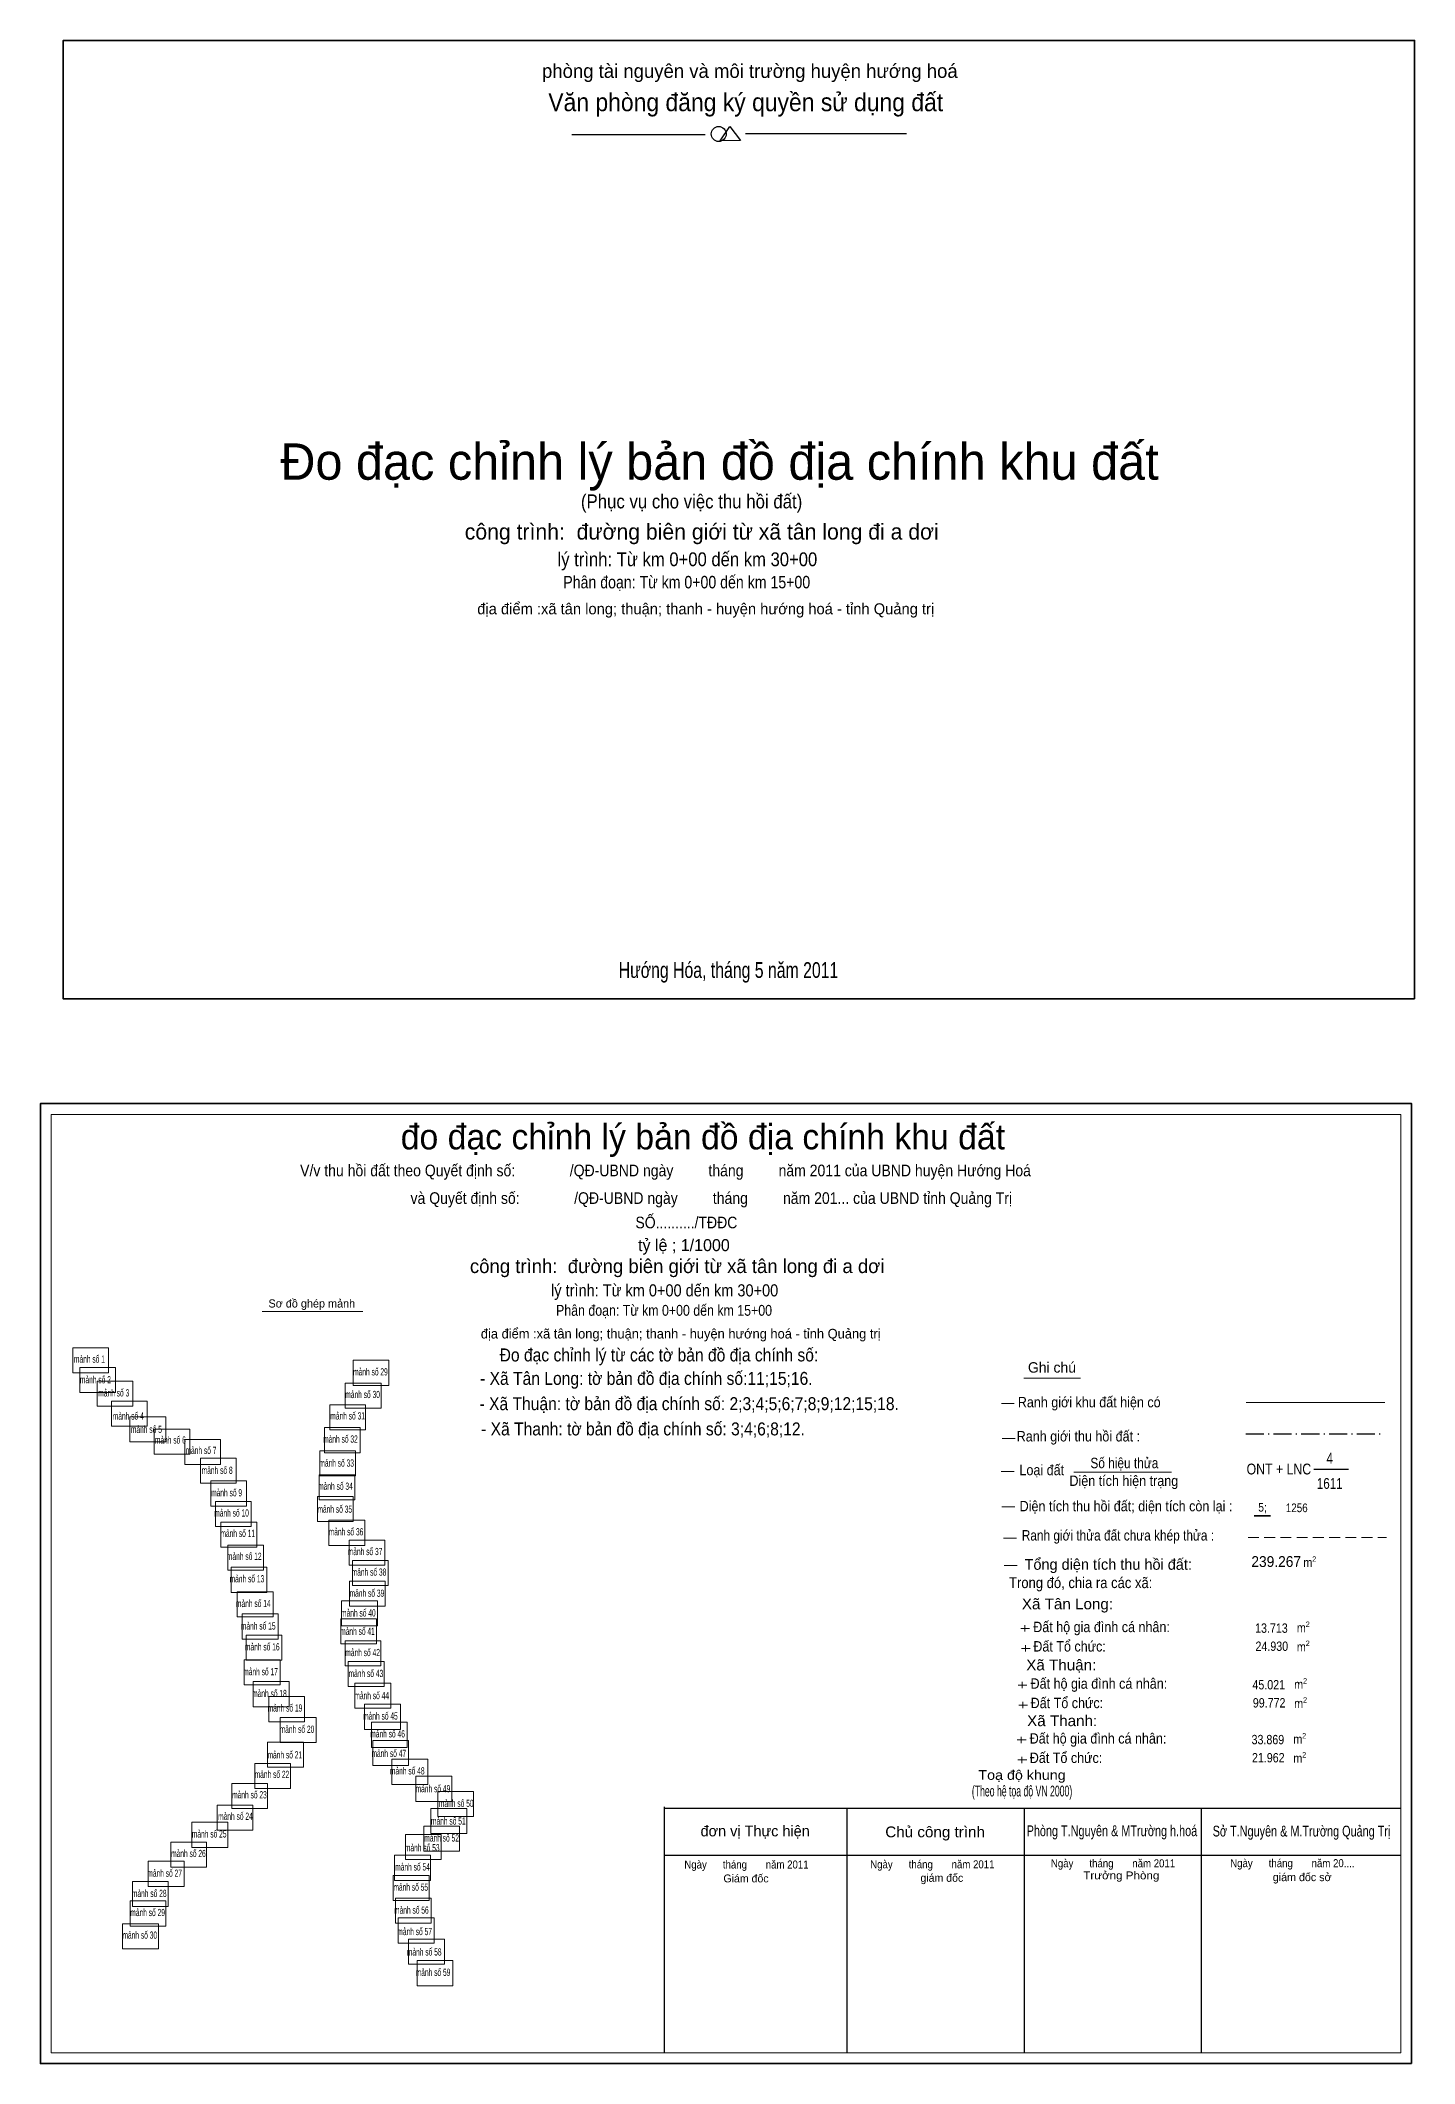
# Model space of a CAD drawing. Header units: metres. Extents: x 538105 to 539455, y 1837059 to 1838074.
# Drawn here: x 539074 to 539455, y 1837451 to 1838012 of the extents above; entities that cross this region are included whole.
import ezdxf
from ezdxf.enums import TextEntityAlignment as Align

# ---------------------------------------------------------------- set-up
doc = ezdxf.new("R2010")
doc.units = ezdxf.units.M
doc.linetypes.add('DOT_DASHED', pattern=[7.7, 5, -1.2, 0.3, -1.2])
doc.linetypes.add('MEDIUM_DASHED', pattern=[4.5, 3, -1.5])
doc.layers.add('1', color=7, linetype='Continuous')
doc.layers.add('4', color=7, linetype='Continuous', lineweight=13)
doc.layers.add('5', color=7, linetype='Continuous', lineweight=13)

msp = doc.modelspace()

# ---------------------------------------------------------------- linework, layer by layer
at = {"layer": '4', "lineweight": 35}
msp.add_line((539410.64, 1837602.94), (539415.14, 1837602.94), dxfattribs=at)
at = {"layer": '4'}
for points in [[(539083.06, 1837642.61), (539083.06, 1837649.53), (539092.98, 1837649.53), (539092.98, 1837642.61)], [(539160.74, 1837639.1), (539160.74, 1837646.1), (539170.64, 1837646.1), (539170.64, 1837639.1)], [(539085.02, 1837637.11), (539085.02, 1837644.09), (539094.92, 1837644.09), (539094.92, 1837637.11)], [(539089.78, 1837633.31), (539089.78, 1837640.31), (539099.72, 1837640.31), (539099.72, 1837633.31)], [(539093.76, 1837627.77), (539093.76, 1837634.75), (539103.66, 1837634.75), (539103.66, 1837627.77)], [(539158.58, 1837632.76), (539158.58, 1837639.7), (539168.54, 1837639.7), (539168.54, 1837632.76)], [(539098.86, 1837623.41), (539098.86, 1837630.39), (539108.82, 1837630.39), (539108.82, 1837623.41)], [(539154.28, 1837626.74), (539154.28, 1837633.7), (539164.22, 1837633.7), (539164.22, 1837626.74)], [(539105.62, 1837620.05), (539105.62, 1837627.01), (539115.52, 1837627.01), (539115.52, 1837620.05)], [(539114.08, 1837617.13), (539114.08, 1837624.11), (539124, 1837624.11), (539124, 1837617.13)], [(539152.8, 1837620.44), (539152.8, 1837627.42), (539162.74, 1837627.42), (539162.74, 1837620.44)], [(539118.48, 1837611.97), (539118.48, 1837618.93), (539128.38, 1837618.93), (539128.38, 1837611.97)], [(539151.5, 1837614), (539151.5, 1837620.94), (539161.42, 1837620.94), (539161.42, 1837614)], [(539121.3, 1837605.63), (539121.3, 1837612.61), (539131.22, 1837612.61), (539131.22, 1837605.63)], [(539151.34, 1837607.36), (539151.34, 1837614.32), (539161.26, 1837614.32), (539161.26, 1837607.36)], [(539122.62, 1837600.01), (539122.62, 1837606.93), (539132.54, 1837606.93), (539132.54, 1837600.01)], [(539150.9, 1837601.38), (539150.9, 1837608.32), (539160.82, 1837608.32), (539160.82, 1837601.38)], [(539124.12, 1837594.25), (539124.12, 1837601.21), (539134.06, 1837601.21), (539134.06, 1837594.25)], [(539154.08, 1837594.72), (539154.08, 1837601.7), (539164, 1837601.7), (539164, 1837594.72)], [(539159.64, 1837589.2), (539159.64, 1837596.16), (539169.58, 1837596.16), (539169.58, 1837589.2)], [(539126, 1837587.89), (539126, 1837594.83), (539135.92, 1837594.83), (539135.92, 1837587.89)], [(539160.58, 1837583.64), (539160.58, 1837590.58), (539170.48, 1837590.58), (539170.48, 1837583.64)], [(539126.92, 1837581.69), (539126.92, 1837588.65), (539136.88, 1837588.65), (539136.88, 1837581.69)], [(539159.78, 1837577.88), (539159.78, 1837584.84), (539169.68, 1837584.84), (539169.68, 1837577.88)], [(539128.66, 1837574.87), (539128.66, 1837581.83), (539138.58, 1837581.83), (539138.58, 1837574.87)], [(539157.58, 1837572.42), (539157.58, 1837579.38), (539167.52, 1837579.38), (539167.52, 1837572.42)], [(539130.04, 1837568.75), (539130.04, 1837575.73), (539139.96, 1837575.73), (539139.96, 1837568.75)], [(539157.32, 1837567.44), (539157.32, 1837574.38), (539167.24, 1837574.38), (539167.24, 1837567.44)], [(539131.14, 1837562.87), (539131.14, 1837569.81), (539141.04, 1837569.81), (539141.04, 1837562.87)], [(539158.58, 1837561.28), (539158.58, 1837568.22), (539168.5, 1837568.22), (539168.5, 1837561.28)], [(539130.56, 1837556.01), (539130.56, 1837562.99), (539140.5, 1837562.99), (539140.5, 1837556.01)], [(539159.42, 1837555.58), (539159.42, 1837562.52), (539169.36, 1837562.52), (539169.36, 1837555.58)], [(539133.08, 1837549.99), (539133.08, 1837556.97), (539143.02, 1837556.97), (539143.02, 1837549.99)], [(539161.26, 1837549.58), (539161.26, 1837556.54), (539171.2, 1837556.54), (539171.2, 1837549.58)], [(539137.4, 1837545.81), (539137.4, 1837552.79), (539147.32, 1837552.79), (539147.32, 1837545.81)], [(539163.9, 1837543.7), (539163.9, 1837550.64), (539173.88, 1837550.64), (539173.88, 1837543.7)], [(539140.58, 1837540.05), (539140.58, 1837547.01), (539150.5, 1837547.01), (539150.5, 1837540.05)], [(539165.88, 1837538.68), (539165.88, 1837545.66), (539175.8, 1837545.66), (539175.8, 1837538.68)], [(539137.06, 1837533.17), (539137.06, 1837540.15), (539147, 1837540.15), (539147, 1837533.17)], [(539166.22, 1837533.66), (539166.22, 1837540.62), (539176.14, 1837540.62), (539176.14, 1837533.66)], [(539133.48, 1837527.31), (539133.48, 1837534.27), (539143.38, 1837534.27), (539143.38, 1837527.31)], [(539171.52, 1837528.42), (539171.52, 1837535.42), (539181.46, 1837535.42), (539181.46, 1837528.42)], [(539127.1, 1837521.71), (539127.1, 1837528.69), (539137.04, 1837528.69), (539137.04, 1837521.71)], [(539178.18, 1837523.7), (539178.18, 1837530.68), (539188.12, 1837530.68), (539188.12, 1837523.7)], [(539123.04, 1837515.77), (539123.04, 1837522.71), (539132.96, 1837522.71), (539132.96, 1837515.77)], [(539184.22, 1837519.56), (539184.22, 1837526.5), (539194.14, 1837526.5), (539194.14, 1837519.56)], [(539116.08, 1837510.93), (539116.08, 1837517.91), (539126.02, 1837517.91), (539126.02, 1837510.93)], [(539180.36, 1837509.9), (539180.36, 1837516.86), (539190.28, 1837516.86), (539190.28, 1837509.9)], [(539182.34, 1837514.8), (539182.34, 1837521.76), (539192.26, 1837521.76), (539192.26, 1837514.8)], [(539110.18, 1837505.45), (539110.18, 1837512.41), (539120.1, 1837512.41), (539120.1, 1837505.45)], [(539175.28, 1837507.62), (539175.28, 1837514.56), (539185.22, 1837514.56), (539185.22, 1837507.62)], [(539103.98, 1837500.11), (539103.98, 1837507.09), (539113.92, 1837507.09), (539113.92, 1837500.11)], [(539172.28, 1837501.78), (539172.28, 1837508.76), (539182.2, 1837508.76), (539182.2, 1837501.78)], [(539099.56, 1837494.59), (539099.56, 1837501.53), (539109.5, 1837501.53), (539109.5, 1837494.59)], [(539171.9, 1837496.2), (539171.9, 1837503.16), (539181.82, 1837503.16), (539181.82, 1837496.2)], [(539098.96, 1837489.13), (539098.96, 1837496.13), (539108.86, 1837496.13), (539108.86, 1837489.13)], [(539172.48, 1837489.9), (539172.48, 1837496.86), (539182.42, 1837496.86), (539182.42, 1837489.9)], [(539096.8, 1837482.79), (539096.8, 1837489.73), (539106.76, 1837489.73), (539106.76, 1837482.79)], [(539173.28, 1837484.42), (539173.28, 1837491.38), (539183.22, 1837491.38), (539183.22, 1837484.42)], [(539176.16, 1837478.52), (539176.16, 1837485.48), (539186.12, 1837485.48), (539186.12, 1837478.52)], [(539178.56, 1837472.58), (539178.56, 1837479.54), (539188.46, 1837479.54), (539188.46, 1837472.58)]]:
    msp.add_lwpolyline(points, close=True, dxfattribs=at)
at = {"layer": '5', "lineweight": 25}
for p, q in [((539221.46, 1837986.1), (539258.37, 1837986.1)), ((539269.55, 1837986.41), (539314.25, 1837986.41)), ((539427.17, 1837615.91), (539436.77, 1837615.91)), ((539451.11, 1837521.75), (539246.97, 1837521.75)), ((539247.01, 1837522.17), (539247.01, 1837454)), ((539297.66, 1837521.75), (539297.66, 1837454)), ((539346.8, 1837521.75), (539346.8, 1837454)), ((539395.93, 1837521.75), (539395.93, 1837454)), ((539451.11, 1837508.72), (539246.97, 1837508.72))]:
    msp.add_line(p, q, dxfattribs=at)
at = {"layer": '5'}
for p, q in [((539135.57, 1837659.58), (539163.45, 1837659.58)), ((539346.71, 1837641.16), (539362.42, 1837641.16)), ((539344.11, 1837634.1), (539340.51, 1837634.1)), ((539408.43, 1837634.34), (539446.81, 1837634.34)), ((539344.33, 1837624.34), (539340.73, 1837624.34)), ((539344.09, 1837615.21), (539340.49, 1837615.21)), ((539360.64, 1837615.05), (539387.66, 1837615.05)), ((539344.29, 1837605.44), (539340.69, 1837605.44)), ((539344.73, 1837596.77), (539341.13, 1837596.77)), ((539344.94, 1837589.11), (539341.34, 1837589.11)), ((539345.89, 1837571.69), (539348.34, 1837571.69)), ((539347.01, 1837572.58), (539347.01, 1837570.8)), ((539346.09, 1837566.15), (539348.54, 1837566.15)), ((539347.21, 1837567.04), (539347.21, 1837565.26)), ((539345.15, 1837555.99), (539347.6, 1837555.99)), ((539346.27, 1837556.88), (539346.27, 1837555.1)), ((539345.35, 1837550.45), (539347.8, 1837550.45)), ((539346.47, 1837551.34), (539346.47, 1837549.56)), ((539344.91, 1837540.77), (539347.36, 1837540.77)), ((539346.03, 1837541.66), (539346.03, 1837539.88)), ((539345.11, 1837535.23), (539347.56, 1837535.23)), ((539346.23, 1837536.12), (539346.23, 1837534.34))]:
    msp.add_line(p, q, dxfattribs=at)
at = {"layer": '5', "linetype": 'DOT_DASHED', "lineweight": 25}
msp.add_line((539408.29, 1837625.63), (539446.67, 1837625.63), dxfattribs=at)
at = {"layer": '5', "linetype": 'MEDIUM_DASHED'}
msp.add_line((539408.92, 1837596.96), (539447.28, 1837596.96), dxfattribs=at)
at = {"layer": '5', "lineweight": 35}
for points in [[(539455.08, 1837746.32), (539080.4, 1837746.32), (539080.4, 1838012.18), (539455.08, 1838012.18)], [(539454.26, 1837451), (539074.08, 1837451), (539074.08, 1837717.26), (539454.26, 1837717.26)]]:
    msp.add_lwpolyline(points, close=True, dxfattribs=at)
at = {"layer": '5', "lineweight": 25}
msp.add_lwpolyline([(539262.55, 1837984.32), (539265.23, 1837988.31), (539268.2, 1837984.41)], close=True, dxfattribs=at)
at = {"layer": '5'}
msp.add_lwpolyline([(539451.26, 1837454), (539077.08, 1837454), (539077.08, 1837714.26), (539451.26, 1837714.26)], close=True, dxfattribs=at)
at = {"layer": '5', "lineweight": 25}
msp.add_circle((539262.148, 1837986.236), 2.084, dxfattribs=at)

# ---------------------------------------------------------------- texts
at = {"layer": '1'}
for s, height, width, p in [('m', 2.5, 0.9, (539425.49, 1837588.73)), ('2', 1.5, 0.8, (539427.275, 1837590.18)), ('2', 1.5, 0.8, (539425.475, 1837572.1)), ('m', 2.5, 0.9, (539423.69, 1837570.65)), ('m', 2.5, 0.9, (539423.69, 1837565.36)), ('2', 1.5, 0.8, (539425.475, 1837566.81)), ('m', 2.5, 0.9, (539422.95, 1837554.95)), ('2', 1.5, 0.8, (539424.735, 1837556.4)), ('m', 2.5, 0.9, (539422.95, 1837549.66)), ('2', 1.5, 0.8, (539424.735, 1837551.11)), ('m', 2.5, 0.9, (539422.71, 1837539.73)), ('2', 1.5, 0.8, (539424.495, 1837541.18)), ('m', 2.5, 0.9, (539422.71, 1837534.44)), ('2', 1.5, 0.8, (539424.495, 1837535.89))]:
    msp.add_text(s, height=height, dxfattribs=dict(at, width=width)).set_placement(p, align=Align.CENTER)
at = {"layer": '4'}
for s, height, width, p in [('mảnh số 1', 2, 0.55, (539087.66, 1837645.41)), ('Đo đạc chỉnh lý từ các tờ bản đồ địa chính số:', 3.6, 0.9, (539245.575, 1837645.76)), ('mảnh số 2', 2, 0.55, (539089.315, 1837639.7)), ('mảnh số 29', 2, 0.55, (539165.575, 1837641.87)), ('- Xã Tân Long: tờ bản đồ địa chính số:11;15;16.', 3.6, 0.9, (539242.07, 1837639.25)), ('mảnh số 3', 2, 0.55, (539094.405, 1837636.04)), ('mảnh số 30', 2, 0.55, (539163.395, 1837635.59)), ('- Xã Thuận: tờ bản đồ địa chính số: 2;3;4;5;6;7;8;9;12;15;18.', 3.6, 0.9, (539253.96, 1837632.24)), ('mảnh số 4', 2, 0.55, (539098.425, 1837629.62)), ('mảnh số 31', 2, 0.55, (539159.25, 1837629.65)), ('- Xã Thanh: tờ bản đồ địa chính số: 3;4;6;8;12.', 3.6, 0.9, (539241.15, 1837625.24)), ('mảnh số 5', 2, 0.55, (539103.45, 1837625.92)), ('mảnh số 6', 2, 0.55, (539110.095, 1837622.97)), ('mảnh số 32', 2, 0.55, (539157.255, 1837623.23)), ('mảnh số 7', 2, 0.55, (539118.58, 1837620.07)), ('mảnh số 33', 2, 0.55, (539156.205, 1837616.57)), ('mảnh số 8', 2, 0.55, (539123.075, 1837614.56)), ('mảnh số 34', 2, 0.55, (539155.875, 1837610.15)), ('mảnh số 9', 2, 0.55, (539125.695, 1837608.33)), ('mảnh số 10', 2, 0.55, (539127.065, 1837602.72)), ('mảnh số 35', 2, 0.55, (539155.68, 1837603.78)), ('mảnh số 11', 2, 0.55, (539128.78, 1837597.07)), ('mảnh số 36', 2, 0.55, (539158.805, 1837597.5)), ('mảnh số 12', 2, 0.55, (539130.585, 1837590.7)), ('mảnh số 37', 2, 0.55, (539164.08, 1837592.03)), ('mảnh số 13', 2, 0.55, (539131.325, 1837584.47)), ('mảnh số 38', 2, 0.55, (539165.175, 1837586.32)), ('mảnh số 14', 2, 0.55, (539133.095, 1837577.62)), ('mảnh số 39', 2, 0.55, (539164.595, 1837580.47)), ('mảnh số 15', 2, 0.55, (539134.46, 1837571.39)), ('mảnh số 40', 2, 0.55, (539162.225, 1837575)), ('mảnh số 16', 2, 0.55, (539135.585, 1837565.59)), ('mảnh số 41', 2, 0.55, (539161.98, 1837569.91)), ('mảnh số 42', 2, 0.55, (539163.405, 1837564.01)), ('mảnh số 17', 2, 0.55, (539135.1, 1837558.7)), ('mảnh số 43', 2, 0.55, (539164.305, 1837558.21)), ('mảnh số 18', 2, 0.55, (539137.565, 1837552.66)), ('mảnh số 19', 2, 0.55, (539141.875, 1837548.62)), ('mảnh số 44', 2, 0.55, (539165.925, 1837552.07)), ('mảnh số 20', 2, 0.55, (539145.205, 1837542.72)), ('mảnh số 45', 2, 0.55, (539168.34, 1837546.41)), ('mảnh số 46', 2, 0.55, (539170.325, 1837541.46)), ('mảnh số 21', 2, 0.55, (539141.83, 1837535.63)), ('mảnh số 47', 2, 0.55, (539170.66, 1837536.04)), ('mảnh số 48', 2, 0.55, (539175.785, 1837531.19)), ('mảnh số 22', 2, 0.55, (539138.265, 1837530.21)), ('mảnh số 49', 2, 0.55, (539182.895, 1837526.24)), ('mảnh số 23', 2, 0.55, (539132.025, 1837524.54)), ('mảnh số 50', 2, 0.55, (539189.365, 1837522.18)), ('mảnh số 24', 2, 0.55, (539128.135, 1837518.6)), ('mảnh số 51', 2, 0.55, (539187.17, 1837517.28)), ('mảnh số 25', 2, 0.55, (539120.86, 1837513.7)), ('mảnh số 53', 2, 0.55, (539179.935, 1837509.86)), ('mảnh số 52', 2, 0.55, (539185.315, 1837512.57)), ('mảnh số 26', 2, 0.55, (539115.105, 1837508.27)), ('mảnh số 54', 2, 0.55, (539177.235, 1837504.54)), ('mảnh số 27', 2, 0.55, (539108.51, 1837502.8)), ('mảnh số 55', 2, 0.55, (539176.75, 1837498.93)), ('mảnh số 29', 2, 0.55, (539103.795, 1837491.9)), ('mảnh số 28', 2, 0.55, (539104.235, 1837497.19)), ('mảnh số 56', 2, 0.55, (539176.925, 1837492.56)), ('mảnh số 57', 2, 0.55, (539177.83, 1837486.62)), ('mảnh số 30', 2, 0.55, (539101.615, 1837485.62)), ('mảnh số 58', 2, 0.55, (539180.485, 1837480.96)), ('mảnh số 59', 2, 0.55, (539182.935, 1837475.3))]:
    msp.add_text(s, height=height, dxfattribs=dict(at, width=width)).set_placement(p, align=Align.CENTER)
at = {"layer": '5'}
for s, height, p in [('phòng tài nguyên và môi trường huyện hướng hoá', 3.84, (539270.775, 1838001.8)), ('Đo đạc chỉnh lý bản đồ địa chính khu đất', 10.08, (539262.36, 1837890.33)), ('công trình:  đường biên giới từ xã tân long đi a dơi', 4.392, (539257.43, 1837873.74)), ('địa điểm :xã tân long; thuận; thanh - huyện hướng hoá - tỉnh Quảng trị', 3.05, (539258.545, 1837853)), ('đo đạc chỉnh lý bản đồ địa chính khu đất', 7, (539257.76, 1837704.58)), ('tỷ lệ ; 1/1000', 3.32, (539252.495, 1837676.36)), ('công trình:  đường biên giới từ xã tân long đi a dơi', 3.842, (539250.635, 1837670.27)), ('Sơ đồ ghép mảnh', 2.248, (539149.315, 1837660.71)), ('địa điểm :xã tân long; thuận; thanh - huyện hướng hoá - tỉnh Quảng trị', 2.668, (539251.605, 1837652.12)), ('Ghi chú', 2.892, (539354.555, 1837642.65)), ('Tổng diện tích thu hồi đất:', 3, (539370.155, 1837587.96)), ('đơn vị Thực hiện', 3, (539272.25, 1837514.01)), ('Giám đốc', 2.19, (539269.715, 1837501.25)), ('giám đốc', 2.187, (539324.015, 1837501.41)), ('giám đốc sở', 2.22, (539423.93, 1837501.59))]:
    msp.add_text(s, height=height, dxfattribs=at).set_placement(p, align=Align.CENTER)
for s, height, width, p in [('Văn phòng đăng ký quyền sử dụng đất', 5, 0.95, (539269.635, 1837992.56)), ('(Phục vụ cho việc thu hồi đất)', 3.872, 0.9, (539254.63, 1837882.38)), ('lý trình: Từ km 0+00 dến km 30+00', 3.83, 0.9, (539253.46, 1837866.35)), ('Phân đoạn: Từ km 0+00 dến km 15+00', 3.45, 0.85, (539253.275, 1837860.2)), ('Hướng Hóa, tháng 5 năm 2011', 4.37, 0.75, (539264.855, 1837752.14)), (' V/v thu hồi đất theo Quyết định số:              /QĐ-UBND ngày         tháng         năm 2011 của UBND huyện Hướng Hoá ', 3.23, 0.9, (539247.395, 1837697.11)), ('và Quyết định số:              /QĐ-UBND ngày         tháng         năm 201... của UBND tỉnh Quảng Trị', 3.23, 0.9, (539260.085, 1837689.45)), ('SỐ........../TĐĐC', 3.227, 0.9, (539253.18, 1837682.68)), ('lý trình: Từ km 0+00 dến km 30+00', 3.35, 0.9, (539247.155, 1837663.8)), ('Phân đoạn: Từ km 0+00 dến km 15+00', 3.018, 0.85, (539246.985, 1837658.42)), ('Ranh giới khu đất hiện có', 2.89, 0.9, (539364.88, 1837633.02)), ('Ranh giới thu hồi đất :', 2.89, 0.9, (539361.87, 1837623.56)), ('Số hiệu thửa', 2.892, 0.85, (539374.625, 1837616.14)), ('4', 3, 0.8, (539431.57, 1837617.41)), ('Loại đất', 2.892, 0.9, (539351.725, 1837614.2)), ('Diện tích hiện trạng', 2.89, 0.9, (539374.475, 1837611.22)), ('1611', 3, 0.8, (539431.57, 1837610.41)), ('Diện tích thu hồi đất; diện tích còn lại :', 2.891, 0.9, (539375.075, 1837604.19)), ('Ranh giới thửa đất chưa khép thửa :', 2.89, 0.85, (539372.835, 1837596.08)), ('Trong đó, chia ra các xã:', 3, 0.9, (539362.515, 1837582.88)), ('Xã Tân Long:', 3, 1.05, (539358.845, 1837576.99)), ('Đất hộ gia đình cá nhân:', 2.89, 0.9, (539368.3, 1837570.67)), ('Đất Tổ chức:', 2.89, 0.9, (539359.43, 1837565.28)), ('Xã Thuận:', 3, 1.05, (539357.135, 1837560.05)), ('Đất hộ gia đình cá nhân:', 2.89, 0.9, (539367.56, 1837554.97)), ('Đất Tổ chức:', 2.89, 0.9, (539358.69, 1837549.58)), ('Xã Thanh:', 3, 1.05, (539357.375, 1837544.59)), ('Đất hộ gia đình cá nhân:', 2.89, 0.9, (539367.32, 1837539.75)), ('Đất Tổ chức:', 2.89, 0.9, (539358.45, 1837534.36)), ('(Theo hệ tọa độ VN 2000)', 3, 0.6, (539346.255, 1837525.09)), ('Toạ độ khung', 2.69, 1.1, (539346.255, 1837529.7)), ('Chủ công trình', 3, 1.05, (539322.145, 1837513.76)), ('Phòng T.Nguyên & MTrường h.hoá', 3, 0.75, (539371.175, 1837514.07)), ('Sở T.Nguyên & M.Trường Quảng Trị', 3, 0.75, (539423.75, 1837513.98)), ('Ngày      tháng       năm 2011', 2.22, 0.9, (539269.835, 1837505.1)), ('Ngày      tháng       năm 2011', 2.22, 0.9, (539321.375, 1837505.15)), ('Ngày      tháng       năm 2011', 2.22, 0.9, (539371.475, 1837505.43)), ('Ngày      tháng       năm 20....', 2.22, 0.9, (539421.195, 1837505.47)), ('Trưởng Phòng', 2.19, 1.1, (539373.775, 1837502.09))]:
    msp.add_text(s, height=height, dxfattribs=dict(at, width=width)).set_placement(p, align=Align.CENTER)
at = {"layer": '5', "width": 0.85}
msp.add_text('ONT + LNC', height=3, dxfattribs=at).set_placement((539426.42, 1837614.41), align=Align.RIGHT)
at = {"layer": '5'}
for s, height, width, p in [('5;', 2.4, 0.9, (539411.74, 1837604.1)), ('1256', 2.4, 0.85, (539419.39, 1837603.95)), ('239.267', 3, 0.95, (539409.84, 1837588.75)), ('13.713', 2.6, 0.85, (539410.88, 1837570.48)), ('24.930', 2.6, 0.85, (539410.99, 1837565.46)), ('45.021', 2.6, 0.85, (539410.14, 1837554.78)), ('99.772', 2.6, 0.85, (539410.25, 1837549.76)), ('33.869', 2.6, 0.85, (539409.9, 1837539.56)), ('21.962', 2.6, 0.85, (539410.01, 1837534.54))]:
    msp.add_text(s, height=height, dxfattribs=dict(at, width=width)).set_placement(p)

doc.saveas('drawing.dxf')
